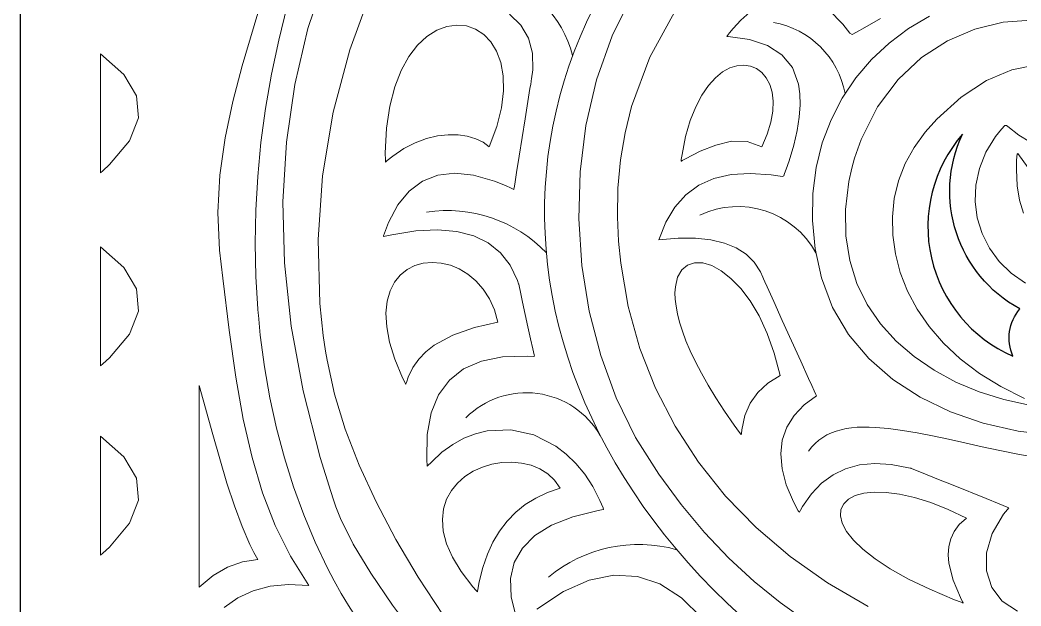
# Model space of a CAD drawing. Header units: inches. Extents: x 249 to 1192, y -18 to 440.
# Drawn here: x 634.355 to 634.878, y 187.551 to 187.857 of the extents above; entities that cross this region are included whole.
import ezdxf

# ---------------------------------------------------------------- set-up
doc = ezdxf.new("R2010")
doc.units = ezdxf.units.IN
doc.header["$MEASUREMENT"] = 0
doc.layers.add('DINDING', color=6, linetype='Continuous', lineweight=0)
doc.layers.add('KACA', color=141, linetype='Continuous', lineweight=30)

# ---------------------------------------------------------------- blocks, each defined once
blk = doc.blocks.new('GORGA')
blk.add_lwpolyline([(366.59218, 151.19092), (367.59218, 151.19092), (367.59218, 149.19092), (366.59218, 149.19092)], close=True)
blk.add_lwpolyline([(366.59218, 151.19092), (367.59218, 151.19092), (367.59218, 149.19092), (366.59218, 149.19092)], close=True)
at = {"lineweight": 9}
for points in [[(367.06744, 150.68873), (367.07988, 150.69487), (367.09108, 150.70178), (367.10104, 150.70939), (367.10976, 150.71758), (367.11725, 150.72627), (367.12352, 150.73537), (367.12855, 150.74477), (367.13237, 150.75439), (367.13497, 150.76413), (367.13636, 150.77389), (367.13654, 150.78359), (367.13551, 150.79312), (367.13327, 150.8024), (367.12984, 150.81133), (367.12521, 150.81982), (367.11938, 150.82776), (367.11329, 150.83457), (367.10058, 150.84606), (367.08742, 150.85471), (367.0742, 150.86035), (367.06131, 150.86286)], [(367.05892, 150.81926), (367.07043, 150.82615), (367.07623, 150.83063), (367.07695, 150.83124), (367.07774, 150.83123), (367.07947, 150.82932), (367.08262, 150.82541), (367.08766, 150.81723), (367.09107, 150.80874), (367.09292, 150.8001), (367.09326, 150.79146), (367.09216, 150.783), (367.08966, 150.77487), (367.08584, 150.76724), (367.08074, 150.76027), (367.07442, 150.75412), (367.06696, 150.74896)], [(367.14274, 150.88714), (367.15089, 150.88236), (367.1553, 150.87996), (367.15759, 150.87877), (367.15878, 150.87953), (367.16242, 150.88418), (367.16978, 150.89168)], [(367.20781, 150.8932), (367.21567, 150.8863), (367.21963, 150.88196), (367.22162, 150.87956), (367.22261, 150.8783), (367.22303, 150.8777), (367.22228, 150.87765), (367.21111, 150.87607), (367.2017, 150.87298), (367.1942, 150.8682), (367.18877, 150.86156), (367.18553, 150.85287), (367.18478, 150.8477), (367.18464, 150.84196), (367.18513, 150.83562), (367.18626, 150.82866), (367.18805, 150.82105), (367.19051, 150.81278), (367.19201, 150.80839), (367.19282, 150.80613), (367.19324, 150.80498), (367.19385, 150.80452), (367.19976, 150.80546), (367.2108, 150.80625), (367.22078, 150.80561), (367.22971, 150.80352), (367.23758, 150.8), (367.24439, 150.79504), (367.25014, 150.78864), (367.25484, 150.7808), (367.25847, 150.77152), (367.24847, 150.77234), (367.23943, 150.77233), (367.23135, 150.77148), (367.22425, 150.76981), (367.21811, 150.7673), (367.21293, 150.76395), (367.20872, 150.75978), (367.20548, 150.75477), (367.20422, 150.75196), (367.2039, 150.75123), (367.20315, 150.74956), (367.20195, 150.74692), (367.19848, 150.73927), (367.19404, 150.72947), (367.1844, 150.70821), (367.18029, 150.69913), (367.17864, 150.6955), (367.17736, 150.69268), (367.17651, 150.69081), (367.17616, 150.69004), (367.18252, 150.68533), (367.18787, 150.67976), (367.1917, 150.67364), (367.19403, 150.66697), (367.19483, 150.65974), (367.19413, 150.65195), (367.19191, 150.64361), (367.18818, 150.63472), (367.18575, 150.63006), (367.18511, 150.62931), (367.18459, 150.63028), (367.18352, 150.63216), (367.17883, 150.63893), (367.1735, 150.64449), (367.16753, 150.64885), (367.16092, 150.65199), (367.15366, 150.65393), (367.14576, 150.65465), (367.13722, 150.65417), (367.12804, 150.65248), (367.12685, 150.65218), (367.12674, 150.65215), (367.1265, 150.65205), (367.1253, 150.65157), (367.12051, 150.64964), (367.11336, 150.64675), (367.10483, 150.64331), (367.08757, 150.63635), (367.08081, 150.63363), (367.07662, 150.63194), (367.07579, 150.63161), (367.07574, 150.63158), (367.07645, 150.63076), (367.07845, 150.62827), (367.08447, 150.61816), (367.08742, 150.60811), (367.08742, 150.59857), (367.08462, 150.58999), (367.07915, 150.58284), (367.07115, 150.57757)], [(367.33647, 150.88933), (367.33061, 150.88357), (367.32664, 150.87683), (367.32456, 150.86909), (367.32436, 150.86036), (367.32497, 150.85563), (367.32515, 150.85465), (367.32516, 150.8546), (367.32521, 150.85429), (367.32543, 150.85289), (367.3258, 150.85057), (367.3269, 150.8437), (367.32832, 150.83479), (367.32989, 150.82493), (367.33144, 150.81521), (367.33279, 150.80673), (367.33377, 150.8006), (367.33406, 150.79875), (367.3342, 150.7979), (367.3342, 150.79786), (367.33562, 150.79853), (367.33861, 150.79988), (367.34439, 150.8022), (367.35524, 150.80529), (367.3651, 150.80631), (367.37399, 150.80527), (367.3819, 150.80217), (367.38883, 150.79701), (367.39478, 150.78979), (367.39975, 150.7805), (367.40187, 150.77508), (367.40237, 150.77365), (367.40224, 150.77323), (367.40139, 150.77343), (367.39805, 150.77415), (367.38546, 150.77616), (367.37412, 150.77675), (367.36403, 150.7759), (367.35519, 150.77363), (367.3476, 150.76992), (367.34127, 150.76479), (367.33618, 150.75823), (367.33235, 150.75024), (367.33173, 150.74847), (367.3317, 150.74833), (367.33153, 150.74753), (367.33079, 150.74413), (367.32966, 150.73891), (367.32685, 150.72601), (367.3255, 150.71977), (367.32438, 150.71466), (367.32368, 150.7114), (367.32352, 150.71069), (367.32374, 150.71062), (367.32724, 150.7108), (367.34012, 150.71037), (367.35119, 150.70814), (367.36045, 150.7041), (367.36791, 150.69825), (367.37357, 150.69059), (367.37742, 150.68113), (367.37947, 150.66986), (367.37972, 150.65678), (367.3795, 150.65322), (367.3771, 150.65559), (367.37177, 150.66054), (367.36617, 150.66462), (367.36033, 150.66785), (367.35433, 150.67023), (367.34822, 150.67176), (367.33586, 150.67235), (367.32372, 150.66966), (367.31223, 150.66377), (367.30687, 150.65964), (367.30183, 150.65473), (367.29718, 150.64906), (367.29297, 150.64262), (367.28925, 150.63543), (367.2876, 150.63156), (367.28747, 150.63073), (367.28839, 150.63056), (367.29022, 150.63021), (367.30351, 150.62684), (367.31455, 150.62244), (367.32331, 150.61701), (367.3298, 150.61056), (367.33403, 150.60307), (367.33599, 150.59455), (367.33568, 150.585), (367.3331, 150.57442)], [(367.32215, 150.57861), (367.30823, 150.58779), (367.29485, 150.5937), (367.282, 150.59634), (367.2697, 150.5957), (367.25793, 150.59179), (367.24671, 150.58461), (367.23602, 150.57415)], [(367.46544, 150.89831), (367.47622, 150.86235), (367.48109, 150.84372), (367.4851, 150.82471), (367.48783, 150.80537), (367.4889, 150.78574), (367.48793, 150.7662), (367.48627, 150.75148), (367.48297, 150.72431), (367.47948, 150.69986), (367.47557, 150.67779), (367.47099, 150.65776), (367.46551, 150.63941), (367.45889, 150.62239), (367.45089, 150.60637), (367.44128, 150.59099), (367.45187, 150.59147), (367.46159, 150.59057), (367.47043, 150.58828), (367.47839, 150.5846), (367.48548, 150.57954)], [(367.06744, 150.68873), (367.07988, 150.69487), (367.09108, 150.70178), (367.10104, 150.70939), (367.10976, 150.71758), (367.11725, 150.72627), (367.12352, 150.73537), (367.12855, 150.74477), (367.13237, 150.75439), (367.13497, 150.76413), (367.13636, 150.77389), (367.13654, 150.78359), (367.13551, 150.79312), (367.13327, 150.8024), (367.12984, 150.81133), (367.12521, 150.81982), (367.11938, 150.82776), (367.11329, 150.83457), (367.10058, 150.84606), (367.08742, 150.85471), (367.0742, 150.86035), (367.06131, 150.86286)], [(367.05892, 150.81926), (367.07043, 150.82615), (367.07623, 150.83063), (367.07695, 150.83124), (367.07774, 150.83123), (367.07947, 150.82932), (367.08262, 150.82541), (367.08766, 150.81723), (367.09107, 150.80874), (367.09292, 150.8001), (367.09326, 150.79146), (367.09216, 150.783), (367.08966, 150.77487), (367.08584, 150.76724), (367.08074, 150.76027), (367.07442, 150.75412), (367.06696, 150.74896)], [(367.14274, 150.88714), (367.15089, 150.88236), (367.1553, 150.87996), (367.15759, 150.87877), (367.15878, 150.87953), (367.16242, 150.88418), (367.16978, 150.89168)], [(367.20781, 150.8932), (367.21567, 150.8863), (367.21963, 150.88196), (367.22162, 150.87956), (367.22261, 150.8783), (367.22303, 150.8777), (367.22228, 150.87765), (367.21111, 150.87607), (367.2017, 150.87298), (367.1942, 150.8682), (367.18877, 150.86156), (367.18553, 150.85287), (367.18478, 150.8477), (367.18464, 150.84196), (367.18513, 150.83562), (367.18626, 150.82866), (367.18805, 150.82105), (367.19051, 150.81278), (367.19201, 150.80839), (367.19282, 150.80613), (367.19324, 150.80498), (367.19385, 150.80452), (367.19976, 150.80546), (367.2108, 150.80625), (367.22078, 150.80561), (367.22971, 150.80352), (367.23758, 150.8), (367.24439, 150.79504), (367.25014, 150.78864), (367.25484, 150.7808), (367.25847, 150.77152), (367.24847, 150.77234), (367.23943, 150.77233), (367.23135, 150.77148), (367.22425, 150.76981), (367.21811, 150.7673), (367.21293, 150.76395), (367.20872, 150.75978), (367.20548, 150.75477), (367.20422, 150.75196), (367.2039, 150.75123), (367.20315, 150.74956), (367.20195, 150.74692), (367.19848, 150.73927), (367.19404, 150.72947), (367.1844, 150.70821), (367.18029, 150.69913), (367.17864, 150.6955), (367.17736, 150.69268), (367.17651, 150.69081), (367.17616, 150.69004), (367.18252, 150.68533), (367.18787, 150.67976), (367.1917, 150.67364), (367.19403, 150.66697), (367.19483, 150.65974), (367.19413, 150.65195), (367.19191, 150.64361), (367.18818, 150.63472), (367.18575, 150.63006), (367.18511, 150.62931), (367.18459, 150.63028), (367.18352, 150.63216), (367.17883, 150.63893), (367.1735, 150.64449), (367.16753, 150.64885), (367.16092, 150.65199), (367.15366, 150.65393), (367.14576, 150.65465), (367.13722, 150.65417), (367.12804, 150.65248), (367.12685, 150.65218), (367.12674, 150.65215), (367.1265, 150.65205), (367.1253, 150.65157), (367.12051, 150.64964), (367.11336, 150.64675), (367.10483, 150.64331), (367.08757, 150.63635), (367.08081, 150.63363), (367.07662, 150.63194), (367.07579, 150.63161), (367.07574, 150.63158), (367.07645, 150.63076), (367.07845, 150.62827), (367.08447, 150.61816), (367.08742, 150.60811), (367.08742, 150.59857), (367.08462, 150.58999), (367.07915, 150.58284), (367.07115, 150.57757)], [(367.33647, 150.88933), (367.33061, 150.88357), (367.32664, 150.87683), (367.32456, 150.86909), (367.32436, 150.86036), (367.32497, 150.85563), (367.32515, 150.85465), (367.32516, 150.8546), (367.32521, 150.85429), (367.32543, 150.85289), (367.3258, 150.85057), (367.3269, 150.8437), (367.32832, 150.83479), (367.32989, 150.82493), (367.33144, 150.81521), (367.33279, 150.80673), (367.33377, 150.8006), (367.33406, 150.79875), (367.3342, 150.7979), (367.3342, 150.79786), (367.33562, 150.79853), (367.33861, 150.79988), (367.34439, 150.8022), (367.35524, 150.80529), (367.3651, 150.80631), (367.37399, 150.80527), (367.3819, 150.80217), (367.38883, 150.79701), (367.39478, 150.78979), (367.39975, 150.7805), (367.40187, 150.77508), (367.40237, 150.77365), (367.40224, 150.77323), (367.40139, 150.77343), (367.39805, 150.77415), (367.38546, 150.77616), (367.37412, 150.77675), (367.36403, 150.7759), (367.35519, 150.77363), (367.3476, 150.76992), (367.34127, 150.76479), (367.33618, 150.75823), (367.33235, 150.75024), (367.33173, 150.74847), (367.3317, 150.74833), (367.33153, 150.74753), (367.33079, 150.74413), (367.32966, 150.73891), (367.32685, 150.72601), (367.3255, 150.71977), (367.32438, 150.71466), (367.32368, 150.7114), (367.32352, 150.71069), (367.32374, 150.71062), (367.32724, 150.7108), (367.34012, 150.71037), (367.35119, 150.70814), (367.36045, 150.7041), (367.36791, 150.69825), (367.37357, 150.69059), (367.37742, 150.68113), (367.37947, 150.66986), (367.37972, 150.65678), (367.3795, 150.65322), (367.3771, 150.65559), (367.37177, 150.66054), (367.36617, 150.66462), (367.36033, 150.66785), (367.35433, 150.67023), (367.34822, 150.67176), (367.33586, 150.67235), (367.32372, 150.66966), (367.31223, 150.66377), (367.30687, 150.65964), (367.30183, 150.65473), (367.29718, 150.64906), (367.29297, 150.64262), (367.28925, 150.63543), (367.2876, 150.63156), (367.28747, 150.63073), (367.28839, 150.63056), (367.29022, 150.63021), (367.30351, 150.62684), (367.31455, 150.62244), (367.32331, 150.61701), (367.3298, 150.61056), (367.33403, 150.60307), (367.33599, 150.59455), (367.33568, 150.585), (367.3331, 150.57442)], [(367.32215, 150.57861), (367.30823, 150.58779), (367.29485, 150.5937), (367.282, 150.59634), (367.2697, 150.5957), (367.25793, 150.59179), (367.24671, 150.58461), (367.23602, 150.57415)], [(367.46544, 150.89831), (367.47622, 150.86235), (367.48109, 150.84372), (367.4851, 150.82471), (367.48783, 150.80537), (367.4889, 150.78574), (367.48793, 150.7662), (367.48627, 150.75148), (367.48297, 150.72431), (367.47948, 150.69986), (367.47557, 150.67779), (367.47099, 150.65776), (367.46551, 150.63941), (367.45889, 150.62239), (367.45089, 150.60637), (367.44128, 150.59099), (367.45187, 150.59147), (367.46159, 150.59057), (367.47043, 150.58828), (367.47839, 150.5846), (367.48548, 150.57954)], [(367.21547, 150.57492), (367.22281, 150.58176), (367.22989, 150.58871), (367.23669, 150.59576), (367.24322, 150.6029), (367.24948, 150.61013), (367.25547, 150.61745), (367.26119, 150.62484), (367.26663, 150.63231), (367.2718, 150.63985), (367.2767, 150.64746), (367.28133, 150.65513), (367.28568, 150.66286), (367.28976, 150.67065), (367.29357, 150.67848), (367.29711, 150.68636), (367.30037, 150.69428), (367.30336, 150.70223), (367.30607, 150.71022), (367.30851, 150.71824), (367.31068, 150.72627), (367.31257, 150.73433), (367.31419, 150.7424), (367.31554, 150.75048), (367.31661, 150.75857), (367.3174, 150.76666), (367.31792, 150.77475), (367.31817, 150.78283), (367.31814, 150.79089), (367.31784, 150.79894), (367.31726, 150.80697), (367.3164, 150.81498), (367.31527, 150.82295), (367.31387, 150.8309), (367.31219, 150.8388), (367.31023, 150.84666), (367.308, 150.85448), (367.30549, 150.86224), (367.3027, 150.86995), (367.29964, 150.8776), (367.2963, 150.88518), (367.29269, 150.89269)], [(367.06123, 150.65778), (367.07095, 150.65957), (367.08043, 150.66148), (367.08966, 150.66346), (367.09862, 150.66544), (367.10728, 150.66734), (367.11562, 150.66912), (367.12362, 150.6707), (367.13127, 150.67201), (367.13853, 150.67299), (367.14538, 150.67358), (367.14865, 150.67371), (367.15181, 150.67371), (367.15486, 150.67359), (367.1578, 150.67332), (367.16062, 150.67291), (367.16332, 150.67234), (367.16589, 150.67161), (367.16834, 150.6707), (367.17067, 150.66962), (367.17286, 150.66835), (367.17492, 150.66688), (367.17684, 150.66521), (367.17863, 150.66332), (367.18028, 150.66122)], [(367.21547, 150.57492), (367.22281, 150.58176), (367.22989, 150.58871), (367.23669, 150.59576), (367.24322, 150.6029), (367.24948, 150.61013), (367.25547, 150.61745), (367.26119, 150.62484), (367.26663, 150.63231), (367.2718, 150.63985), (367.2767, 150.64746), (367.28133, 150.65513), (367.28568, 150.66286), (367.28976, 150.67065), (367.29357, 150.67848), (367.29711, 150.68636), (367.30037, 150.69428), (367.30336, 150.70223), (367.30607, 150.71022), (367.30851, 150.71824), (367.31068, 150.72627), (367.31257, 150.73433), (367.31419, 150.7424), (367.31554, 150.75048), (367.31661, 150.75857), (367.3174, 150.76666), (367.31792, 150.77475), (367.31817, 150.78283), (367.31814, 150.79089), (367.31784, 150.79894), (367.31726, 150.80697), (367.3164, 150.81498), (367.31527, 150.82295), (367.31387, 150.8309), (367.31219, 150.8388), (367.31023, 150.84666), (367.308, 150.85448), (367.30549, 150.86224), (367.3027, 150.86995), (367.29964, 150.8776), (367.2963, 150.88518), (367.29269, 150.89269)], [(367.06123, 150.65778), (367.07095, 150.65957), (367.08043, 150.66148), (367.08966, 150.66346), (367.09862, 150.66544), (367.10728, 150.66734), (367.11562, 150.66912), (367.12362, 150.6707), (367.13127, 150.67201), (367.13853, 150.67299), (367.14538, 150.67358), (367.14865, 150.67371), (367.15181, 150.67371), (367.15486, 150.67359), (367.1578, 150.67332), (367.16062, 150.67291), (367.16332, 150.67234), (367.16589, 150.67161), (367.16834, 150.6707), (367.17067, 150.66962), (367.17286, 150.66835), (367.17492, 150.66688), (367.17684, 150.66521), (367.17863, 150.66332), (367.18028, 150.66122)], [(367.38399, 150.56265), (367.39759, 150.58075), (367.40902, 150.59739), (367.41815, 150.61249), (367.42484, 150.626), (367.42723, 150.63213), (367.42842, 150.63569), (367.4299, 150.64016), (367.43539, 150.65788), (367.4443, 150.69265), (367.4505, 150.72649), (367.454, 150.75942), (367.45485, 150.79142), (367.45307, 150.82251), (367.4487, 150.85268), (367.44176, 150.88194), (367.43228, 150.91027)], [(367.18104, 150.57209), (367.19512, 150.58204), (367.20878, 150.59311), (367.22199, 150.60533), (367.2347, 150.61871), (367.24687, 150.63328), (367.25847, 150.64907), (367.27062, 150.66827), (367.28071, 150.68896), (367.28881, 150.71104), (367.29483, 150.7342), (367.2987, 150.75811), (367.30033, 150.78247), (367.29964, 150.80697), (367.29656, 150.83129), (367.291, 150.85512), (367.28288, 150.87814), (367.27213, 150.90004)], [(367.05189, 150.66929), (367.07085, 150.67167), (367.08901, 150.67582), (367.10612, 150.68171), (367.12195, 150.68931), (367.13627, 150.69858), (367.14884, 150.70951), (367.15943, 150.72205), (367.1678, 150.73618), (367.17354, 150.75165), (367.17679, 150.76687), (367.17827, 150.78159), (367.1781, 150.79574), (367.17636, 150.80927), (367.17314, 150.82212), (367.16855, 150.83425), (367.16266, 150.84558), (367.15557, 150.85606), (367.14739, 150.86564), (367.13819, 150.87426), (367.12807, 150.88186), (367.11713, 150.88838)], [(367.06808, 150.7855), (367.07012, 150.7922), (367.07137, 150.79976), (367.07176, 150.8082), (367.07161, 150.81275), (367.07144, 150.81511), (367.07133, 150.81632), (367.07106, 150.81665), (367.06335, 150.80601)], [(367.06394, 150.88625), (367.07871, 150.88513), (367.09345, 150.88157), (367.10778, 150.87547), (367.12128, 150.86674), (367.13357, 150.85529), (367.14423, 150.84102), (367.15286, 150.82384), (367.15629, 150.81413), (367.15776, 150.80899), (367.1593, 150.80199), (367.16108, 150.78733), (367.16087, 150.77357), (367.15881, 150.76071), (367.15501, 150.74877), (367.14962, 150.73776), (367.14277, 150.72771), (367.13458, 150.71861), (367.1252, 150.7105), (367.11474, 150.70338), (367.10334, 150.69726), (367.09114, 150.69217), (367.07826, 150.68811), (367.06483, 150.68511)], [(367.25027, 150.89044), (367.26319, 150.86689), (367.27275, 150.84115), (367.27614, 150.82747), (367.27853, 150.81327), (367.27986, 150.79855), (367.28009, 150.78331), (367.27951, 150.77089), (367.27839, 150.75926), (367.27449, 150.73662), (367.26842, 150.71484), (367.26026, 150.69398), (367.25004, 150.67413), (367.23784, 150.65535), (367.22372, 150.63771), (367.20773, 150.62128), (367.18992, 150.60613), (367.17037, 150.59233), (367.14912, 150.57996)], [(367.40839, 150.90251), (367.41997, 150.87074), (367.42859, 150.83815), (367.43413, 150.80502), (367.43647, 150.77161), (367.43551, 150.7382), (367.43375, 150.72158), (367.43255, 150.7133), (367.43179, 150.7086), (367.42791, 150.69091), (367.4223, 150.67262), (367.41505, 150.65381), (367.40623, 150.6346), (367.39593, 150.61508), (367.38422, 150.59535), (367.37118, 150.57552)], [(367.38399, 150.56265), (367.39759, 150.58075), (367.40902, 150.59739), (367.41815, 150.61249), (367.42484, 150.626), (367.42723, 150.63213), (367.42842, 150.63569), (367.4299, 150.64016), (367.43539, 150.65788), (367.4443, 150.69265), (367.4505, 150.72649), (367.454, 150.75942), (367.45485, 150.79142), (367.45307, 150.82251), (367.4487, 150.85268), (367.44176, 150.88194), (367.43228, 150.91027)], [(367.18104, 150.57209), (367.19512, 150.58204), (367.20878, 150.59311), (367.22199, 150.60533), (367.2347, 150.61871), (367.24687, 150.63328), (367.25847, 150.64907), (367.27062, 150.66827), (367.28071, 150.68896), (367.28881, 150.71104), (367.29483, 150.7342), (367.2987, 150.75811), (367.30033, 150.78247), (367.29964, 150.80697), (367.29656, 150.83129), (367.291, 150.85512), (367.28288, 150.87814), (367.27213, 150.90004)], [(367.05189, 150.66929), (367.07085, 150.67167), (367.08901, 150.67582), (367.10612, 150.68171), (367.12195, 150.68931), (367.13627, 150.69858), (367.14884, 150.70951), (367.15943, 150.72205), (367.1678, 150.73618), (367.17354, 150.75165), (367.17679, 150.76687), (367.17827, 150.78159), (367.1781, 150.79574), (367.17636, 150.80927), (367.17314, 150.82212), (367.16855, 150.83425), (367.16266, 150.84558), (367.15557, 150.85606), (367.14739, 150.86564), (367.13819, 150.87426), (367.12807, 150.88186), (367.11713, 150.88838)], [(367.06808, 150.7855), (367.07012, 150.7922), (367.07137, 150.79976), (367.07176, 150.8082), (367.07161, 150.81275), (367.07144, 150.81511), (367.07133, 150.81632), (367.07106, 150.81665), (367.06335, 150.80601)], [(367.06394, 150.88625), (367.07871, 150.88513), (367.09345, 150.88157), (367.10778, 150.87547), (367.12128, 150.86674), (367.13357, 150.85529), (367.14423, 150.84102), (367.15286, 150.82384), (367.15629, 150.81413), (367.15776, 150.80899), (367.1593, 150.80199), (367.16108, 150.78733), (367.16087, 150.77357), (367.15881, 150.76071), (367.15501, 150.74877), (367.14962, 150.73776), (367.14277, 150.72771), (367.13458, 150.71861), (367.1252, 150.7105), (367.11474, 150.70338), (367.10334, 150.69726), (367.09114, 150.69217), (367.07826, 150.68811), (367.06483, 150.68511)], [(367.25027, 150.89044), (367.26319, 150.86689), (367.27275, 150.84115), (367.27614, 150.82747), (367.27853, 150.81327), (367.27986, 150.79855), (367.28009, 150.78331), (367.27951, 150.77089), (367.27839, 150.75926), (367.27449, 150.73662), (367.26842, 150.71484), (367.26026, 150.69398), (367.25004, 150.67413), (367.23784, 150.65535), (367.22372, 150.63771), (367.20773, 150.62128), (367.18992, 150.60613), (367.17037, 150.59233), (367.14912, 150.57996)], [(367.40839, 150.90251), (367.41997, 150.87074), (367.42859, 150.83815), (367.43413, 150.80502), (367.43647, 150.77161), (367.43551, 150.7382), (367.43375, 150.72158), (367.43255, 150.7133), (367.43179, 150.7086), (367.42791, 150.69091), (367.4223, 150.67262), (367.41505, 150.65381), (367.40623, 150.6346), (367.39593, 150.61508), (367.38422, 150.59535), (367.37118, 150.57552)], [(367.41665, 150.57432), (367.42059, 150.58052), (367.42437, 150.58686), (367.42802, 150.59335), (367.43151, 150.59999), (367.43806, 150.61366), (367.444, 150.62784), (367.44934, 150.64249), (367.45406, 150.6576), (367.45816, 150.67311), (367.46164, 150.689), (367.46447, 150.70524), (367.46667, 150.72179), (367.46752, 150.73017), (367.4677, 150.73223), (367.46779, 150.73328), (367.46796, 150.73539), (367.46897, 150.75242), (367.46932, 150.76966), (367.469, 150.78709), (367.468, 150.80467), (367.46631, 150.82237), (367.46393, 150.84015), (367.46085, 150.85798), (367.45706, 150.87583), (367.45256, 150.89366)], [(367.41665, 150.57432), (367.42059, 150.58052), (367.42437, 150.58686), (367.42802, 150.59335), (367.43151, 150.59999), (367.43806, 150.61366), (367.444, 150.62784), (367.44934, 150.64249), (367.45406, 150.6576), (367.45816, 150.67311), (367.46164, 150.689), (367.46447, 150.70524), (367.46667, 150.72179), (367.46752, 150.73017), (367.4677, 150.73223), (367.46779, 150.73328), (367.46796, 150.73539), (367.46897, 150.75242), (367.46932, 150.76966), (367.469, 150.78709), (367.468, 150.80467), (367.46631, 150.82237), (367.46393, 150.84015), (367.46085, 150.85798), (367.45706, 150.87583), (367.45256, 150.89366)]]:
    blk.add_lwpolyline(points, dxfattribs=at)
for points in [[(367.34565, 150.90981, 0.275428), (367.30354, 150.86773)], [(367.34565, 150.90981, 0.275428), (367.30354, 150.86773)], [(367.1986, 150.88504, 0.312335), (367.16123, 150.84791)], [(367.1986, 150.88504, 0.312335), (367.16123, 150.84791)], [(367.23715, 150.78439, 0.396733), (367.17643, 150.76474)], [(367.23715, 150.78439, 0.396733), (367.17643, 150.76474)], [(367.37985, 150.78596, 0.245802), (367.31723, 150.76468)], [(367.37985, 150.78596, 0.245802), (367.31723, 150.76468)], [(367.35923, 150.67862, 0.493345), (367.28908, 150.66929)], [(367.35923, 150.67862, 0.493345), (367.28908, 150.66929)], [(367.31617, 150.59529, 0.248001), (367.24908, 150.60965)], [(367.31617, 150.59529, 0.248001), (367.24908, 150.60965)]]:
    blk.add_lwpolyline(points, format="xyb", dxfattribs=at)
for points in [[(367.34713, 150.8201), (367.34318, 150.83071), (367.34072, 150.84045), (367.33963, 150.84929), (367.33977, 150.85719), (367.34101, 150.86414), (367.34322, 150.87008), (367.34626, 150.87499), (367.34999, 150.87884), (367.3543, 150.88159), (367.35903, 150.88321), (367.36406, 150.88366), (367.36926, 150.88291), (367.37448, 150.88094), (367.37961, 150.87769), (367.38449, 150.87315), (367.38901, 150.86728), (367.39303, 150.86004), (367.3964, 150.8514), (367.39901, 150.84133), (367.40071, 150.82979), (367.40137, 150.81676), (367.40136, 150.81326), (367.40135, 150.81237), (367.40128, 150.81212), (367.4011, 150.81228), (367.40039, 150.81291), (367.39751, 150.81524), (367.39165, 150.8192), (367.38575, 150.82225), (367.37989, 150.82444), (367.37415, 150.82582), (367.36862, 150.82644), (367.36339, 150.82637), (367.35854, 150.82564), (367.35415, 150.82432), (367.35032, 150.82246), (367.34713, 150.8201)], [(367.34713, 150.8201), (367.34318, 150.83071), (367.34072, 150.84045), (367.33963, 150.84929), (367.33977, 150.85719), (367.34101, 150.86414), (367.34322, 150.87008), (367.34626, 150.87499), (367.34999, 150.87884), (367.3543, 150.88159), (367.35903, 150.88321), (367.36406, 150.88366), (367.36926, 150.88291), (367.37448, 150.88094), (367.37961, 150.87769), (367.38449, 150.87315), (367.38901, 150.86728), (367.39303, 150.86004), (367.3964, 150.8514), (367.39901, 150.84133), (367.40071, 150.82979), (367.40137, 150.81676), (367.40136, 150.81326), (367.40135, 150.81237), (367.40128, 150.81212), (367.4011, 150.81228), (367.40039, 150.81291), (367.39751, 150.81524), (367.39165, 150.8192), (367.38575, 150.82225), (367.37989, 150.82444), (367.37415, 150.82582), (367.36862, 150.82644), (367.36339, 150.82637), (367.35854, 150.82564), (367.35415, 150.82432), (367.35032, 150.82246), (367.34713, 150.8201)], [(367.55009, 150.86867), (367.53787, 150.85791), (367.53129, 150.84674), (367.53036, 150.83516), (367.53505, 150.82317), (367.54539, 150.81078), (367.54885, 150.80761), (367.55009, 150.8066), (367.55009, 150.80725), (367.55009, 150.81626), (367.55009, 150.84902), (367.55009, 150.86294), (367.55009, 150.86867)], [(367.55009, 150.86867), (367.53787, 150.85791), (367.53129, 150.84674), (367.53036, 150.83516), (367.53505, 150.82317), (367.54539, 150.81078), (367.54885, 150.80761), (367.55009, 150.8066), (367.55009, 150.80725), (367.55009, 150.81626), (367.55009, 150.84902), (367.55009, 150.86294), (367.55009, 150.86867)], [(367.20475, 150.8201), (367.20184, 150.82678), (367.19992, 150.83301), (367.19891, 150.83876), (367.19873, 150.84399), (367.1993, 150.84866), (367.20054, 150.85273), (367.20237, 150.85616), (367.20472, 150.85892), (367.20751, 150.86097), (367.21065, 150.86227), (367.21408, 150.86278), (367.2177, 150.86246), (367.22145, 150.86128), (367.22524, 150.85919), (367.22899, 150.85616), (367.23263, 150.85215), (367.23608, 150.84712), (367.23926, 150.84103), (367.24209, 150.83385), (367.24449, 150.82553), (367.24638, 150.81604), (367.24677, 150.81348), (367.24685, 150.81263), (367.24674, 150.81269), (367.24629, 150.81293), (367.24449, 150.81391), (367.23686, 150.81778), (367.22879, 150.82104), (367.22056, 150.823), (367.21245, 150.82292), (367.20475, 150.8201)], [(367.20475, 150.8201), (367.20184, 150.82678), (367.19992, 150.83301), (367.19891, 150.83876), (367.19873, 150.84399), (367.1993, 150.84866), (367.20054, 150.85273), (367.20237, 150.85616), (367.20472, 150.85892), (367.20751, 150.86097), (367.21065, 150.86227), (367.21408, 150.86278), (367.2177, 150.86246), (367.22145, 150.86128), (367.22524, 150.85919), (367.22899, 150.85616), (367.23263, 150.85215), (367.23608, 150.84712), (367.23926, 150.84103), (367.24209, 150.83385), (367.24449, 150.82553), (367.24638, 150.81604), (367.24677, 150.81348), (367.24685, 150.81263), (367.24674, 150.81269), (367.24629, 150.81293), (367.24449, 150.81391), (367.23686, 150.81778), (367.22879, 150.82104), (367.22056, 150.823), (367.21245, 150.82292), (367.20475, 150.8201)], [(367.55009, 150.76779), (367.53787, 150.75703), (367.53129, 150.74586), (367.53036, 150.73428), (367.53505, 150.72229), (367.54539, 150.70989), (367.54885, 150.70673), (367.55009, 150.70571), (367.55009, 150.70637), (367.55009, 150.71538), (367.55009, 150.74814), (367.55009, 150.76206), (367.55009, 150.76779)], [(367.55009, 150.76779), (367.53787, 150.75703), (367.53129, 150.74586), (367.53036, 150.73428), (367.53505, 150.72229), (367.54539, 150.70989), (367.54885, 150.70673), (367.55009, 150.70571), (367.55009, 150.70637), (367.55009, 150.71538), (367.55009, 150.74814), (367.55009, 150.76206), (367.55009, 150.76779)], [(367.19519, 150.70061), (367.19818, 150.71228), (367.20187, 150.72267), (367.20612, 150.73178), (367.21079, 150.73961), (367.21575, 150.74615), (367.22084, 150.7514), (367.22593, 150.75537), (367.23089, 150.75805), (367.23557, 150.75943), (367.23983, 150.75953), (367.24353, 150.75832), (367.24653, 150.75583), (367.2487, 150.75203), (367.24988, 150.74693), (367.25007, 150.7439), (367.24995, 150.74053), (367.24953, 150.73685), (367.24877, 150.73283), (367.24766, 150.72849), (367.24618, 150.72383), (367.24432, 150.71883), (367.24206, 150.71352), (367.23938, 150.70787), (367.23626, 150.7019), (367.23269, 150.69559), (367.22865, 150.68897), (367.22412, 150.68201), (367.21908, 150.67473), (367.21636, 150.67096), (367.21566, 150.67001), (367.21543, 150.6697), (367.21543, 150.66973), (367.21542, 150.66986), (367.21537, 150.67036), (367.21516, 150.67233), (367.21357, 150.67969), (367.21077, 150.6862), (367.20678, 150.69186), (367.20158, 150.69666), (367.19519, 150.70061)], [(367.19519, 150.70061), (367.19818, 150.71228), (367.20187, 150.72267), (367.20612, 150.73178), (367.21079, 150.73961), (367.21575, 150.74615), (367.22084, 150.7514), (367.22593, 150.75537), (367.23089, 150.75805), (367.23557, 150.75943), (367.23983, 150.75953), (367.24353, 150.75832), (367.24653, 150.75583), (367.2487, 150.75203), (367.24988, 150.74693), (367.25007, 150.7439), (367.24995, 150.74053), (367.24953, 150.73685), (367.24877, 150.73283), (367.24766, 150.72849), (367.24618, 150.72383), (367.24432, 150.71883), (367.24206, 150.71352), (367.23938, 150.70787), (367.23626, 150.7019), (367.23269, 150.69559), (367.22865, 150.68897), (367.22412, 150.68201), (367.21908, 150.67473), (367.21636, 150.67096), (367.21566, 150.67001), (367.21543, 150.6697), (367.21543, 150.66973), (367.21542, 150.66986), (367.21537, 150.67036), (367.21516, 150.67233), (367.21357, 150.67969), (367.21077, 150.6862), (367.20678, 150.69186), (367.20158, 150.69666), (367.19519, 150.70061)], [(367.34256, 150.72847), (367.34442, 150.73499), (367.34702, 150.74077), (367.35027, 150.7458), (367.35404, 150.75006), (367.35823, 150.75356), (367.36272, 150.75629), (367.36741, 150.75824), (367.37219, 150.75939), (367.37695, 150.75976), (367.38157, 150.75932), (367.38596, 150.75807), (367.38999, 150.75601), (367.39356, 150.75312), (367.39656, 150.7494), (367.39888, 150.74484), (367.4004, 150.73943), (367.40103, 150.73318), (367.40065, 150.72606), (367.39914, 150.71807), (367.39641, 150.70921), (367.39234, 150.69947), (367.39109, 150.6969), (367.39077, 150.69625), (367.39064, 150.69609), (367.39059, 150.69627), (367.39038, 150.69698), (367.38941, 150.69974), (367.38695, 150.70477), (367.38384, 150.7092), (367.38015, 150.71306), (367.37593, 150.71642), (367.36611, 150.72179), (367.35483, 150.72568), (367.34256, 150.72847)], [(367.34256, 150.72847), (367.34442, 150.73499), (367.34702, 150.74077), (367.35027, 150.7458), (367.35404, 150.75006), (367.35823, 150.75356), (367.36272, 150.75629), (367.36741, 150.75824), (367.37219, 150.75939), (367.37695, 150.75976), (367.38157, 150.75932), (367.38596, 150.75807), (367.38999, 150.75601), (367.39356, 150.75312), (367.39656, 150.7494), (367.39888, 150.74484), (367.4004, 150.73943), (367.40103, 150.73318), (367.40065, 150.72606), (367.39914, 150.71807), (367.39641, 150.70921), (367.39234, 150.69947), (367.39109, 150.6969), (367.39077, 150.69625), (367.39064, 150.69609), (367.39059, 150.69627), (367.39038, 150.69698), (367.38941, 150.69974), (367.38695, 150.70477), (367.38384, 150.7092), (367.38015, 150.71306), (367.37593, 150.71642), (367.36611, 150.72179), (367.35483, 150.72568), (367.34256, 150.72847)], [(367.49854, 150.69549), (367.49854, 150.69519), (367.49854, 150.69431), (367.49854, 150.69289), (367.49854, 150.69096), (367.49854, 150.68577), (367.49854, 150.67903), (367.49854, 150.67105), (367.49854, 150.66215), (367.49854, 150.64281), (367.49854, 150.62347), (367.49854, 150.61456), (367.49854, 150.60659), (367.49854, 150.59985), (367.49854, 150.59465), (367.49854, 150.59273), (367.49854, 150.59131), (367.49854, 150.59043), (367.49854, 150.59013), (367.49125, 150.59614), (367.48372, 150.60054), (367.47593, 150.60332), (367.46789, 150.60449), (367.47, 150.60818), (367.47209, 150.61232), (367.47619, 150.62179), (367.48018, 150.63259), (367.48407, 150.6444), (367.49151, 150.66981), (367.49854, 150.69549)], [(367.49854, 150.69549), (367.49854, 150.69519), (367.49854, 150.69431), (367.49854, 150.69289), (367.49854, 150.69096), (367.49854, 150.68577), (367.49854, 150.67903), (367.49854, 150.67105), (367.49854, 150.66215), (367.49854, 150.64281), (367.49854, 150.62347), (367.49854, 150.61456), (367.49854, 150.60659), (367.49854, 150.59985), (367.49854, 150.59465), (367.49854, 150.59273), (367.49854, 150.59131), (367.49854, 150.59043), (367.49854, 150.59013), (367.49125, 150.59614), (367.48372, 150.60054), (367.47593, 150.60332), (367.46789, 150.60449), (367.47, 150.60818), (367.47209, 150.61232), (367.47619, 150.62179), (367.48018, 150.63259), (367.48407, 150.6444), (367.49151, 150.66981), (367.49854, 150.69549)], [(367.55009, 150.66898), (367.53787, 150.65822), (367.53129, 150.64705), (367.53036, 150.63547), (367.53505, 150.62348), (367.54539, 150.61108), (367.54885, 150.60792), (367.55009, 150.6069), (367.55009, 150.60756), (367.55009, 150.61657), (367.55009, 150.64933), (367.55009, 150.66325), (367.55009, 150.66898)], [(367.55009, 150.66898), (367.53787, 150.65822), (367.53129, 150.64705), (367.53036, 150.63547), (367.53505, 150.62348), (367.54539, 150.61108), (367.54885, 150.60792), (367.55009, 150.6069), (367.55009, 150.60756), (367.55009, 150.61657), (367.55009, 150.64933), (367.55009, 150.66325), (367.55009, 150.66898)], [(367.31011, 150.64182), (367.31298, 150.64596), (367.31654, 150.64932), (367.32067, 150.65193), (367.32525, 150.6538), (367.33016, 150.65496), (367.33527, 150.65542), (367.34048, 150.6552), (367.34565, 150.65431), (367.35068, 150.65277), (367.35544, 150.65061), (367.3598, 150.64784), (367.36366, 150.64447), (367.36688, 150.64052), (367.36936, 150.63602), (367.37097, 150.63098), (367.37159, 150.62541), (367.3711, 150.61934), (367.36938, 150.61278), (367.36631, 150.60575), (367.36178, 150.59826), (367.35565, 150.59035), (367.35386, 150.5883), (367.35339, 150.58779), (367.35322, 150.5877), (367.35318, 150.58795), (367.35302, 150.58897), (367.35229, 150.59293), (367.35043, 150.60043), (367.34805, 150.60735), (367.34514, 150.61369), (367.34171, 150.61944), (367.33776, 150.62462), (367.33328, 150.62922), (367.32827, 150.63324), (367.32274, 150.63668), (367.31669, 150.63954), (367.31011, 150.64182)], [(367.31011, 150.64182), (367.31298, 150.64596), (367.31654, 150.64932), (367.32067, 150.65193), (367.32525, 150.6538), (367.33016, 150.65496), (367.33527, 150.65542), (367.34048, 150.6552), (367.34565, 150.65431), (367.35068, 150.65277), (367.35544, 150.65061), (367.3598, 150.64784), (367.36366, 150.64447), (367.36688, 150.64052), (367.36936, 150.63602), (367.37097, 150.63098), (367.37159, 150.62541), (367.3711, 150.61934), (367.36938, 150.61278), (367.36631, 150.60575), (367.36178, 150.59826), (367.35565, 150.59035), (367.35386, 150.5883), (367.35339, 150.58779), (367.35322, 150.5877), (367.35318, 150.58795), (367.35302, 150.58897), (367.35229, 150.59293), (367.35043, 150.60043), (367.34805, 150.60735), (367.34514, 150.61369), (367.34171, 150.61944), (367.33776, 150.62462), (367.33328, 150.62922), (367.32827, 150.63324), (367.32274, 150.63668), (367.31669, 150.63954), (367.31011, 150.64182)], [(367.09786, 150.62616), (367.10745, 150.6307), (367.1165, 150.63427), (367.12494, 150.63691), (367.13271, 150.63868), (367.13976, 150.63962), (367.14601, 150.63978), (367.15142, 150.63922), (367.15592, 150.63799), (367.15945, 150.63613), (367.16195, 150.6337), (367.16336, 150.63075), (367.16362, 150.62732), (367.16267, 150.62348), (367.16044, 150.61926), (367.15688, 150.61472), (367.15193, 150.60991), (367.14552, 150.60488), (367.1376, 150.59968), (367.1281, 150.59437), (367.11697, 150.58898), (367.10414, 150.58358), (367.10066, 150.58223), (367.09977, 150.58189), (367.0995, 150.58183), (367.09957, 150.58196), (367.09985, 150.58251), (367.10093, 150.58471), (367.10468, 150.59369), (367.10696, 150.60266), (367.10733, 150.60704), (367.10706, 150.61129), (367.10607, 150.61537), (367.10427, 150.61924), (367.10156, 150.62285), (367.09786, 150.62616)], [(367.09786, 150.62616), (367.10745, 150.6307), (367.1165, 150.63427), (367.12494, 150.63691), (367.13271, 150.63868), (367.13976, 150.63962), (367.14601, 150.63978), (367.15142, 150.63922), (367.15592, 150.63799), (367.15945, 150.63613), (367.16195, 150.6337), (367.16336, 150.63075), (367.16362, 150.62732), (367.16267, 150.62348), (367.16044, 150.61926), (367.15688, 150.61472), (367.15193, 150.60991), (367.14552, 150.60488), (367.1376, 150.59968), (367.1281, 150.59437), (367.11697, 150.58898), (367.10414, 150.58358), (367.10066, 150.58223), (367.09977, 150.58189), (367.0995, 150.58183), (367.09957, 150.58196), (367.09985, 150.58251), (367.10093, 150.58471), (367.10468, 150.59369), (367.10696, 150.60266), (367.10733, 150.60704), (367.10706, 150.61129), (367.10607, 150.61537), (367.10427, 150.61924), (367.10156, 150.62285), (367.09786, 150.62616)]]:
    blk.add_lwpolyline(points, close=True, dxfattribs=at)
blk.add_lwpolyline([(367.07356, 150.71077, 0.282893), (367.06997, 150.73548, 0.398256), (367.09985, 150.82674, -0.507593), (367.07356, 150.71077)], format="xyb")
blk.add_lwpolyline([(367.07356, 150.71077, 0.282893), (367.06997, 150.73548, 0.398256), (367.09985, 150.82674, -0.507593), (367.07356, 150.71077)], format="xyb")
blk = doc.blocks.new('ampak samping')
at = {"layer": 'KACA', "xscale": -1}
blk.add_blockref('GORGA', (1001.94697, 36.97082), dxfattribs=at)

msp = doc.modelspace()

# ---------------------------------------------------------------- block references
at = {"layer": 'DINDING'}
msp.add_blockref('ampak samping', (0, 0), dxfattribs=at)

doc.saveas('drawing.dxf')
